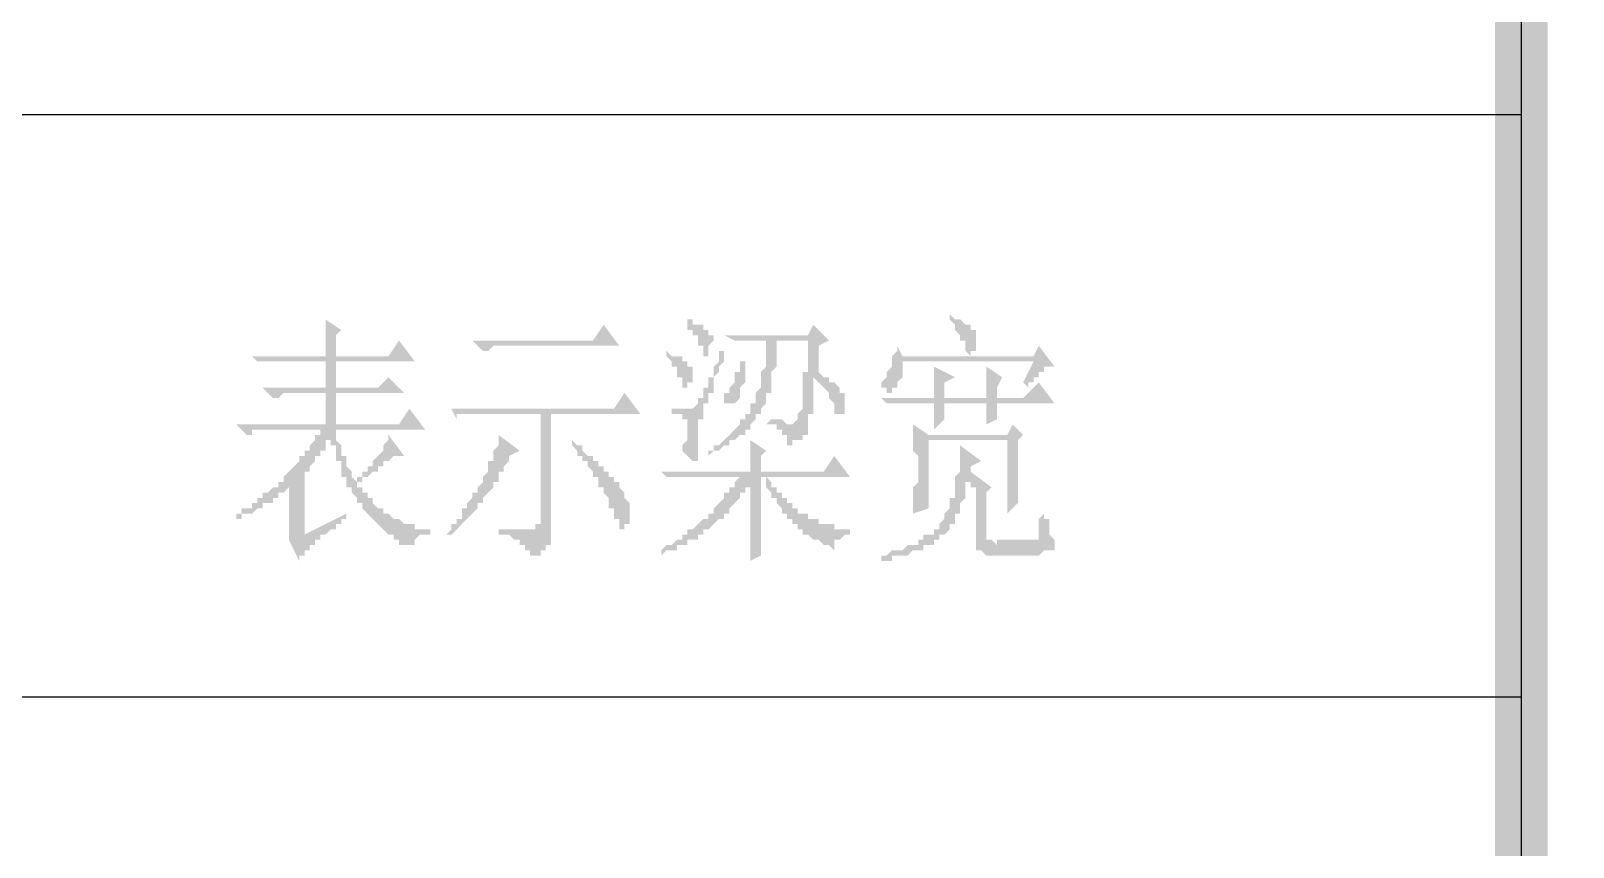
# Model space of a CAD drawing. Header units: inches. Extents: x 11 to 286, y 6 to 196.
# Drawn here: x 242.49 to 254.94, y 45.75 to 52.34 of the extents above; entities that cross this region are included whole.
import ezdxf

# ---------------------------------------------------------------- set-up
doc = ezdxf.new("R2010")
doc.units = ezdxf.units.IN
doc.header["$MEASUREMENT"] = 0
doc.layers.add('PDF_几何图形', color=7, linetype='Continuous')
doc.layers.add('PDF_实体填充', color=7, linetype='Continuous', true_color=0xffffff)

msp = doc.modelspace()

# ---------------------------------------------------------------- hatches: boundary and pattern name
at = {"layer": 'PDF_实体填充', "transparency": 33554559}
h = msp.add_hatch(color=7, dxfattribs=at)
h.paths.add_polyline_path([(254.734, 9.031), (254.31, 9.454), (14.661, 9.031)], flags=0)
h.paths.add_polyline_path([(254.31, 9.454), (14.661, 9.031), (15.085, 9.454)], flags=0)
h.paths.add_polyline_path([(14.661, 9.031), (15.085, 9.454), (14.661, 191.445)], flags=0)
h.paths.add_polyline_path([(15.085, 9.454), (14.661, 191.445), (15.085, 191.022)], flags=0)
h.paths.add_polyline_path([(14.661, 191.445), (15.085, 191.022), (254.734, 191.445)], flags=0)
h.paths.add_polyline_path([(15.085, 191.022), (254.734, 191.445), (254.31, 191.022)], flags=0)
h.paths.add_polyline_path([(254.734, 191.445), (254.31, 191.022), (254.734, 9.031)], flags=0)
h.paths.add_polyline_path([(254.31, 191.022), (254.734, 9.031), (254.31, 9.454), (254.31, 191.022)], flags=0)
h = msp.add_hatch(color=7, dxfattribs=at)
h.paths.add_polyline_path([(254.31, 191.445), (254.734, 191.022), (282.716, 191.445)], flags=0)
h.paths.add_polyline_path([(254.734, 191.022), (282.716, 191.445), (282.335, 191.022)], flags=0)
h.paths.add_polyline_path([(282.716, 191.445), (282.335, 191.022), (282.716, 9.031)], flags=0)
h.paths.add_polyline_path([(282.335, 191.022), (282.716, 9.031), (282.335, 9.454)], flags=0)
h.paths.add_polyline_path([(282.716, 9.031), (282.335, 9.454), (254.31, 9.031)], flags=0)
h.paths.add_polyline_path([(282.335, 9.454), (254.31, 9.031), (254.734, 9.454)], flags=0)
h.paths.add_polyline_path([(254.31, 9.031), (254.734, 9.454), (254.31, 191.445)], flags=0)
h.paths.add_polyline_path([(254.734, 9.454), (254.31, 191.445), (254.734, 191.022), (254.734, 9.454)], flags=0)
h = msp.add_hatch(color=7, dxfattribs=at)
h.paths.add_polyline_path([(250.289, 49.332), (250.289, 49.29), (250.289, 49.29), (250.289, 49.29), (250.289, 49.248), (250.289, 49.205), (250.289, 49.205), (250.289, 49.205), (250.204, 49.163), (250.204, 49.332), (249.865, 49.332), (249.865, 49.205), (249.781, 49.121), (249.781, 49.163), (249.781, 49.205), (249.781, 49.205), (249.781, 49.248), (249.781, 49.29), (249.781, 49.29), (249.781, 49.29), (249.781, 49.332), (249.781, 49.332), (249.527, 49.332), (249.4, 49.332), (249.357, 49.375), (249.781, 49.375), (249.781, 49.417), (249.781, 49.417), (249.781, 49.459), (249.781, 49.502), (249.781, 49.502), (249.781, 49.544), (249.781, 49.544), (249.781, 49.544), (249.781, 49.586), (249.781, 49.586), (249.781, 49.629), (249.781, 49.629), (249.95, 49.544), (249.865, 49.502), (249.865, 49.375), (250.204, 49.375), (250.204, 49.417), (250.204, 49.417), (250.204, 49.459), (250.204, 49.459), (250.204, 49.502), (250.204, 49.502), (250.204, 49.544), (250.204, 49.544), (250.204, 49.586), (250.204, 49.586), (250.204, 49.629), (250.331, 49.544), (250.289, 49.459), (250.289, 49.375), (250.5, 49.375), (250.627, 49.502), (250.754, 49.332), (250.289, 49.332)], flags=0)
h.paths.add_polyline_path([(249.992, 48.994), (250.162, 48.867), (250.077, 48.824), (250.077, 48.824), (250.077, 48.782), (250.077, 48.782), (250.077, 48.74), (250.077, 48.74), (250.077, 48.697), (250.035, 48.697), (250.035, 48.655), (250.035, 48.655), (250.035, 48.613), (250.035, 48.613), (250.035, 48.57), (250.035, 48.57), (249.992, 48.528), (249.992, 48.528), (249.992, 48.486), (249.992, 48.486), (249.992, 48.486), (249.992, 48.443), (249.95, 48.443), (249.95, 48.401), (249.95, 48.401), (249.95, 48.401), (249.95, 48.359), (249.908, 48.359), (249.908, 48.316), (249.908, 48.316), (249.908, 48.316), (249.865, 48.274), (249.865, 48.274), (249.865, 48.274), (249.823, 48.274), (249.823, 48.232), (249.823, 48.232), (249.781, 48.232), (249.781, 48.232), (249.781, 48.232), (249.781, 48.189), (249.738, 48.189), (249.738, 48.189), (249.738, 48.189), (249.696, 48.189), (249.696, 48.189), (249.696, 48.147), (249.654, 48.147), (249.654, 48.147), (249.654, 48.147), (249.611, 48.147), (249.611, 48.147), (249.611, 48.147), (249.569, 48.105), (249.569, 48.105), (249.527, 48.105), (249.527, 48.105), (249.484, 48.105), (249.484, 48.105), (249.484, 48.105), (249.442, 48.105), (249.442, 48.062), (249.4, 48.062), (249.4, 48.062), (249.357, 48.062), (249.357, 48.062), (249.357, 48.105), (249.357, 48.105), (249.4, 48.105), (249.4, 48.105), (249.442, 48.147), (249.442, 48.147), (249.484, 48.147), (249.484, 48.147), (249.527, 48.147), (249.527, 48.147), (249.569, 48.189), (249.569, 48.189), (249.569, 48.189), (249.611, 48.189), (249.611, 48.189), (249.654, 48.189), (249.654, 48.232), (249.654, 48.232), (249.696, 48.232), (249.696, 48.232), (249.696, 48.232), (249.696, 48.274), (249.738, 48.274), (249.738, 48.274), (249.738, 48.274), (249.738, 48.274), (249.781, 48.274), (249.781, 48.274), (249.781, 48.316), (249.781, 48.316), (249.823, 48.316), (249.823, 48.359), (249.823, 48.359), (249.823, 48.359), (249.865, 48.401), (249.865, 48.401), (249.865, 48.443), (249.865, 48.443), (249.865, 48.443), (249.908, 48.486), (249.908, 48.486), (249.908, 48.528), (249.908, 48.528), (249.908, 48.57), (249.95, 48.57), (249.95, 48.613), (249.95, 48.613), (249.95, 48.655), (249.95, 48.655), (249.95, 48.697), (249.95, 48.697), (249.95, 48.74), (249.95, 48.74), (249.992, 48.782), (249.992, 48.782), (249.992, 48.824), (249.992, 48.824), (249.992, 48.867), (249.992, 48.867), (249.992, 48.909), (249.992, 48.909), (249.992, 48.951), (249.992, 48.951), (249.992, 48.951), (249.992, 48.994), (249.992, 48.994)], flags=0)
h.paths.add_polyline_path([(250.246, 48.105), (250.246, 48.105), (250.204, 48.105), (250.204, 48.105), (250.204, 48.105), (250.162, 48.147), (250.162, 48.147), (250.162, 48.147), (250.119, 48.147), (250.119, 48.147), (250.119, 48.189), (250.119, 48.189), (250.119, 48.189), (250.119, 48.232), (250.119, 48.232), (250.119, 48.274), (250.119, 48.274), (250.119, 48.528), (250.119, 48.528), (250.119, 48.57), (250.119, 48.57), (250.119, 48.613), (250.119, 48.613), (250.119, 48.655), (250.077, 48.655), (250.077, 48.697), (250.077, 48.697), (250.077, 48.74), (250.077, 48.74), (250.077, 48.782), (250.246, 48.655), (250.204, 48.613), (250.204, 48.316), (250.204, 48.274), (250.204, 48.274), (250.204, 48.274), (250.204, 48.232), (250.204, 48.232), (250.204, 48.232), (250.246, 48.232), (250.246, 48.232), (250.246, 48.232), (250.289, 48.189), (250.289, 48.232), (250.543, 48.232), (250.585, 48.232), (250.585, 48.232), (250.585, 48.232), (250.627, 48.232), (250.627, 48.232), (250.627, 48.274), (250.627, 48.274), (250.627, 48.274), (250.627, 48.274), (250.627, 48.316), (250.627, 48.316), (250.627, 48.316), (250.627, 48.359), (250.627, 48.359), (250.627, 48.401), (250.67, 48.443), (250.67, 48.443), (250.67, 48.486), (250.67, 48.528), (250.67, 48.528), (250.67, 48.57), (250.67, 48.57), (250.67, 48.528), (250.67, 48.528), (250.67, 48.486), (250.67, 48.486), (250.67, 48.443), (250.67, 48.443), (250.67, 48.401), (250.712, 48.401), (250.712, 48.359), (250.712, 48.359), (250.712, 48.316), (250.712, 48.316), (250.712, 48.274), (250.712, 48.274), (250.712, 48.274), (250.754, 48.232), (250.754, 48.232), (250.754, 48.232), (250.754, 48.232), (250.754, 48.232), (250.754, 48.189), (250.754, 48.189), (250.754, 48.189), (250.754, 48.147), (250.712, 48.147), (250.712, 48.147), (250.712, 48.147), (250.67, 48.147), (250.67, 48.147), (250.627, 48.105), (250.627, 48.105), (250.585, 48.105), (250.585, 48.105), (250.246, 48.105)], flags=0)
h.paths.add_polyline_path([(249.611, 48.443), (249.611, 48.443), (249.611, 48.486), (249.611, 48.486), (249.611, 48.528), (249.611, 48.57), (249.611, 48.57), (249.611, 48.613), (249.611, 48.613), (249.611, 48.655), (249.611, 48.655), (249.654, 48.697), (249.654, 48.697), (249.654, 48.74), (249.654, 48.74), (249.654, 48.782), (249.654, 48.782), (249.654, 48.782), (249.654, 48.782), (249.654, 48.824), (249.654, 48.824), (249.654, 48.867), (249.654, 48.867), (249.654, 48.909), (249.654, 48.909), (249.611, 48.951), (249.611, 48.951), (249.611, 48.994), (249.611, 48.994), (249.611, 49.036), (249.611, 49.036), (249.611, 49.078), (249.611, 49.078), (249.611, 49.121), (249.611, 49.163), (249.611, 49.163), (249.738, 49.078), (250.373, 49.078), (250.416, 49.163), (250.5, 49.078), (250.458, 49.036), (250.458, 48.994), (250.458, 48.951), (250.458, 48.909), (250.458, 48.867), (250.458, 48.867), (250.458, 48.824), (250.458, 48.782), (250.458, 48.782), (250.458, 48.74), (250.458, 48.74), (250.458, 48.697), (250.458, 48.697), (250.458, 48.655), (250.458, 48.655), (250.458, 48.613), (250.458, 48.613), (250.458, 48.613), (250.458, 48.57), (250.458, 48.57), (250.458, 48.57), (250.458, 48.528), (250.458, 48.528), (250.458, 48.528), (250.373, 48.443), (250.373, 49.036), (249.738, 49.036), (249.738, 48.486), (249.611, 48.443)], flags=0)
h.paths.add_polyline_path([(249.908, 50.01), (249.908, 50.052), (249.95, 50.01), (249.95, 50.01), (249.992, 50.01), (249.992, 50.01), (249.992, 50.01), (250.035, 49.967), (250.035, 49.967), (250.035, 49.967), (250.077, 49.967), (250.077, 49.967), (250.077, 49.925), (250.077, 49.925), (250.119, 49.925), (250.119, 49.883), (250.119, 49.883), (250.119, 49.84), (250.119, 49.84), (250.119, 49.84), (250.119, 49.798), (250.119, 49.798), (250.119, 49.756), (250.119, 49.756), (250.077, 49.756), (250.077, 49.713), (250.077, 49.713), (250.077, 49.713), (250.077, 49.713), (250.035, 49.756), (250.035, 49.756), (250.035, 49.798), (250.035, 49.798), (250.035, 49.798), (250.035, 49.84), (250.035, 49.84), (249.992, 49.84), (249.992, 49.883), (249.992, 49.883), (249.992, 49.883), (249.95, 49.925), (249.95, 49.925), (249.95, 49.967), (249.95, 49.967), (249.908, 50.01), (249.908, 50.01), (249.908, 50.01), (249.908, 50.01)], flags=0)
h.paths.add_polyline_path([(250.5, 49.502), (250.585, 49.671), (249.527, 49.671), (249.527, 49.629), (249.527, 49.629), (249.527, 49.586), (249.527, 49.544), (249.527, 49.544), (249.527, 49.544), (249.484, 49.502), (249.484, 49.502), (249.484, 49.502), (249.484, 49.459), (249.484, 49.459), (249.442, 49.459), (249.442, 49.417), (249.442, 49.417), (249.4, 49.417), (249.4, 49.459), (249.357, 49.459), (249.357, 49.459), (249.357, 49.459), (249.357, 49.459), (249.357, 49.502), (249.357, 49.502), (249.4, 49.544), (249.4, 49.544), (249.4, 49.544), (249.4, 49.544), (249.4, 49.586), (249.4, 49.586), (249.442, 49.629), (249.442, 49.629), (249.442, 49.629), (249.442, 49.671), (249.442, 49.671), (249.442, 49.713), (249.442, 49.713), (249.484, 49.756), (249.484, 49.798), (249.484, 49.798), (249.484, 49.798), (249.484, 49.798), (249.527, 49.713), (250.585, 49.713), (250.627, 49.798), (250.754, 49.629), (250.754, 49.629), (250.754, 49.629), (250.712, 49.629), (250.712, 49.629), (250.712, 49.629), (250.67, 49.629), (250.67, 49.629), (250.67, 49.586), (250.627, 49.586), (250.627, 49.586), (250.627, 49.544), (250.585, 49.544), (250.585, 49.544), (250.585, 49.502), (250.543, 49.502), (250.543, 49.459), (250.5, 49.502), (250.5, 49.502)], flags=0)
msp.add_hatch(color=7, dxfattribs=at).paths.add_polyline_path([(244.701, 48.274), (245.039, 48.443), (245.039, 48.401), (244.997, 48.401), (244.997, 48.359), (244.955, 48.359), (244.955, 48.316), (244.912, 48.316), (244.87, 48.274), (244.828, 48.274), (244.828, 48.232), (244.785, 48.232), (244.785, 48.189), (244.743, 48.189), (244.743, 48.147), (244.701, 48.147), (244.701, 48.105), (244.658, 48.105), (244.658, 48.062), (244.574, 48.232), (244.574, 48.274), (244.574, 48.316), (244.574, 48.359), (244.574, 48.655), (244.531, 48.613), (244.489, 48.613), (244.489, 48.57), (244.447, 48.57), (244.447, 48.528), (244.404, 48.528), (244.362, 48.528), (244.362, 48.486), (244.32, 48.486), (244.277, 48.443), (244.235, 48.443), (244.193, 48.443), (244.193, 48.401), (244.15, 48.401), (244.15, 48.443), (244.193, 48.443), (244.193, 48.486), (244.235, 48.486), (244.277, 48.486), (244.277, 48.528), (244.32, 48.528), (244.32, 48.57), (244.362, 48.57), (244.362, 48.613), (244.404, 48.613), (244.447, 48.655), (244.489, 48.655), (244.489, 48.697), (244.531, 48.697), (244.531, 48.74), (244.574, 48.782), (244.616, 48.824), (244.658, 48.867), (244.658, 48.909), (244.701, 48.909), (244.701, 48.951), (244.743, 48.951), (244.743, 48.994), (244.785, 49.036), (244.785, 49.078), (244.828, 49.078), (244.828, 49.121), (244.404, 49.121), (244.362, 49.121), (244.32, 49.121), (244.277, 49.121), (244.277, 49.078), (244.235, 49.078), (244.15, 49.163), (244.87, 49.163), (244.87, 49.417), (244.616, 49.417), (244.574, 49.417), (244.531, 49.417), (244.489, 49.375), (244.447, 49.375), (244.362, 49.459), (244.87, 49.459), (244.87, 49.671), (244.489, 49.671), (244.447, 49.671), (244.404, 49.671), (244.362, 49.671), (244.32, 49.671), (244.277, 49.713), (244.87, 49.713), (244.87, 49.756), (244.87, 49.798), (244.87, 49.84), (244.87, 49.883), (244.87, 49.925), (244.87, 49.967), (244.87, 50.01), (244.997, 49.925), (244.955, 49.883), (244.955, 49.713), (245.378, 49.713), (245.463, 49.84), (245.59, 49.671), (244.955, 49.671), (244.955, 49.459), (245.293, 49.459), (245.378, 49.544), (245.505, 49.417), (244.955, 49.417), (244.955, 49.163), (245.463, 49.163), (245.547, 49.29), (245.674, 49.121), (244.955, 49.121), (244.955, 49.078), (244.955, 49.036), (244.997, 48.994), (244.997, 48.951), (244.997, 48.909), (245.039, 48.909), (245.039, 48.867), (245.039, 48.824), (245.082, 48.782), (245.082, 48.74), (245.124, 48.697), (245.124, 48.74), (245.166, 48.74), (245.166, 48.782), (245.209, 48.782), (245.209, 48.824), (245.251, 48.824), (245.251, 48.867), (245.293, 48.909), (245.336, 48.951), (245.336, 48.994), (245.378, 49.036), (245.378, 49.078), (245.505, 48.909), (245.42, 48.909), (245.378, 48.867), (245.336, 48.867), (245.336, 48.824), (245.293, 48.824), (245.293, 48.782), (245.251, 48.782), (245.209, 48.74), (245.166, 48.74), (245.166, 48.697), (245.124, 48.697), (245.124, 48.655), (245.166, 48.655), (245.166, 48.613), (245.209, 48.613), (245.209, 48.57), (245.251, 48.57), (245.251, 48.528), (245.293, 48.486), (245.336, 48.486), (245.336, 48.443), (245.378, 48.443), (245.42, 48.401), (245.463, 48.401), (245.505, 48.359), (245.547, 48.359), (245.59, 48.359), (245.59, 48.316), (245.632, 48.316), (245.674, 48.316), (245.717, 48.316), (245.717, 48.274), (245.674, 48.274), (245.632, 48.274), (245.59, 48.232), (245.59, 48.189), (245.547, 48.189), (245.505, 48.189), (245.463, 48.189), (245.463, 48.232), (245.42, 48.232), (245.42, 48.274), (245.378, 48.274), (245.336, 48.316), (245.293, 48.359), (245.251, 48.401), (245.209, 48.443), (245.166, 48.486), (245.166, 48.528), (245.124, 48.528), (245.124, 48.57), (245.082, 48.613), (245.082, 48.655), (245.039, 48.655), (245.039, 48.697), (245.039, 48.74), (244.997, 48.74), (244.997, 48.782), (244.997, 48.824), (244.997, 48.867), (244.955, 48.867), (244.955, 48.909), (244.955, 48.951), (244.955, 48.994), (244.912, 48.994), (244.912, 49.036), (244.912, 49.078), (244.912, 49.036), (244.87, 49.036), (244.87, 48.994), (244.87, 48.951), (244.828, 48.951), (244.828, 48.909), (244.785, 48.909), (244.785, 48.867), (244.743, 48.824), (244.743, 48.782), (244.701, 48.782)], flags=0)
h = msp.add_hatch(color=7, dxfattribs=at)
h.paths.add_polyline_path([(246.055, 49.84), (247.029, 49.84), (247.114, 49.967), (247.241, 49.798), (246.309, 49.798), (246.267, 49.798), (246.267, 49.798), (246.225, 49.798), (246.225, 49.798), (246.225, 49.798), (246.182, 49.756), (246.182, 49.756), (246.14, 49.756), (246.14, 49.756), (246.14, 49.756), (246.055, 49.84)], flags=0)
h.paths.add_polyline_path([(245.886, 49.29), (247.198, 49.29), (247.283, 49.417), (247.41, 49.248), (246.69, 49.248), (246.69, 48.316), (246.69, 48.316), (246.69, 48.274), (246.69, 48.274), (246.69, 48.232), (246.69, 48.232), (246.69, 48.232), (246.69, 48.189), (246.648, 48.189), (246.648, 48.189), (246.648, 48.147), (246.648, 48.147), (246.606, 48.147), (246.606, 48.105), (246.606, 48.105), (246.563, 48.105), (246.563, 48.105), (246.521, 48.105), (246.521, 48.062), (246.521, 48.062), (246.521, 48.105), (246.521, 48.105), (246.521, 48.105), (246.521, 48.147), (246.479, 48.147), (246.479, 48.147), (246.479, 48.189), (246.479, 48.189), (246.479, 48.189), (246.436, 48.189), (246.436, 48.232), (246.436, 48.232), (246.394, 48.232), (246.394, 48.232), (246.352, 48.274), (246.352, 48.274), (246.309, 48.274), (246.309, 48.274), (246.267, 48.274), (246.267, 48.316), (246.309, 48.316), (246.352, 48.316), (246.352, 48.316), (246.394, 48.316), (246.394, 48.316), (246.436, 48.316), (246.436, 48.316), (246.436, 48.316), (246.479, 48.316), (246.479, 48.316), (246.479, 48.316), (246.521, 48.316), (246.521, 48.316), (246.521, 48.316), (246.521, 48.316), (246.563, 48.316), (246.563, 48.316), (246.563, 48.316), (246.563, 48.359), (246.606, 48.359), (246.606, 48.401), (246.606, 48.401), (246.606, 48.401), (246.606, 49.248), (246.098, 49.248), (246.055, 49.248), (246.055, 49.248), (246.013, 49.248), (246.013, 49.248), (246.013, 49.248), (245.971, 49.248), (245.971, 49.248), (245.928, 49.248), (245.928, 49.205), (245.928, 49.205), (245.886, 49.29)], flags=0)
h.paths.add_polyline_path([(246.267, 49.078), (246.436, 48.951), (246.352, 48.909), (246.352, 48.909), (246.352, 48.867), (246.352, 48.867), (246.309, 48.824), (246.309, 48.824), (246.309, 48.824), (246.309, 48.782), (246.267, 48.782), (246.267, 48.74), (246.267, 48.74), (246.267, 48.697), (246.225, 48.697), (246.225, 48.697), (246.225, 48.655), (246.225, 48.655), (246.182, 48.613), (246.182, 48.613), (246.182, 48.613), (246.14, 48.57), (246.14, 48.57), (246.14, 48.57), (246.14, 48.528), (246.098, 48.528), (246.098, 48.528), (246.098, 48.486), (246.098, 48.486), (246.055, 48.443), (246.055, 48.443), (246.055, 48.443), (246.013, 48.401), (246.013, 48.401), (246.013, 48.401), (246.013, 48.401), (245.971, 48.359), (245.971, 48.359), (245.971, 48.359), (245.928, 48.316), (245.928, 48.316), (245.928, 48.316), (245.886, 48.274), (245.886, 48.274), (245.886, 48.274), (245.886, 48.274), (245.844, 48.274), (245.886, 48.316), (245.886, 48.316), (245.886, 48.359), (245.928, 48.359), (245.928, 48.359), (245.928, 48.401), (245.928, 48.401), (245.971, 48.401), (245.971, 48.443), (245.971, 48.443), (245.971, 48.486), (246.013, 48.486), (246.013, 48.486), (246.013, 48.528), (246.013, 48.528), (246.055, 48.57), (246.055, 48.57), (246.055, 48.57), (246.055, 48.613), (246.098, 48.613), (246.098, 48.655), (246.098, 48.655), (246.098, 48.655), (246.14, 48.697), (246.14, 48.697), (246.14, 48.74), (246.14, 48.74), (246.14, 48.74), (246.182, 48.782), (246.182, 48.782), (246.182, 48.824), (246.182, 48.824), (246.182, 48.867), (246.225, 48.867), (246.225, 48.909), (246.225, 48.909), (246.225, 48.909), (246.225, 48.951), (246.225, 48.951), (246.267, 48.994), (246.267, 48.994), (246.267, 49.036), (246.267, 49.036), (246.267, 49.078), (246.267, 49.078), (246.267, 49.078)], flags=0)
h.paths.add_polyline_path([(246.86, 49.036), (246.902, 48.994), (246.902, 48.994), (246.944, 48.994), (246.944, 48.951), (246.944, 48.951), (246.987, 48.909), (246.987, 48.909), (247.029, 48.909), (247.029, 48.867), (247.029, 48.867), (247.071, 48.867), (247.071, 48.824), (247.071, 48.824), (247.114, 48.824), (247.114, 48.782), (247.114, 48.782), (247.156, 48.782), (247.156, 48.782), (247.156, 48.74), (247.156, 48.74), (247.198, 48.74), (247.198, 48.74), (247.198, 48.697), (247.198, 48.697), (247.198, 48.697), (247.241, 48.697), (247.241, 48.697), (247.241, 48.655), (247.241, 48.655), (247.283, 48.613), (247.283, 48.613), (247.283, 48.57), (247.283, 48.57), (247.325, 48.528), (247.325, 48.528), (247.325, 48.528), (247.325, 48.486), (247.325, 48.486), (247.325, 48.486), (247.325, 48.443), (247.325, 48.443), (247.325, 48.401), (247.325, 48.401), (247.325, 48.359), (247.283, 48.359), (247.283, 48.316), (247.283, 48.316), (247.283, 48.316), (247.241, 48.316), (247.241, 48.359), (247.241, 48.359), (247.241, 48.359), (247.241, 48.401), (247.198, 48.401), (247.198, 48.443), (247.198, 48.443), (247.198, 48.486), (247.198, 48.486), (247.156, 48.486), (247.156, 48.528), (247.156, 48.528), (247.156, 48.57), (247.156, 48.57), (247.114, 48.613), (247.114, 48.613), (247.114, 48.655), (247.114, 48.655), (247.071, 48.655), (247.071, 48.697), (247.071, 48.697), (247.071, 48.697), (247.071, 48.74), (247.029, 48.74), (247.029, 48.74), (247.029, 48.782), (247.029, 48.782), (246.987, 48.824), (246.987, 48.824), (246.987, 48.824), (246.987, 48.867), (246.944, 48.867), (246.944, 48.867), (246.944, 48.909), (246.902, 48.909), (246.902, 48.951), (246.902, 48.951), (246.86, 48.994), (246.86, 48.994), (246.86, 48.994), (246.86, 49.036), (246.86, 49.036)], flags=0)
h = msp.add_hatch(color=7, dxfattribs=at)
h.paths.add_polyline_path([(248.257, 49.671), (248.257, 49.629), (248.257, 49.586), (248.257, 49.586), (248.257, 49.544), (248.257, 49.544), (248.257, 49.502), (248.257, 49.502), (248.214, 49.459), (248.214, 49.459), (248.214, 49.417), (248.214, 49.417), (248.214, 49.417), (248.214, 49.417), (248.214, 49.375), (248.214, 49.375), (248.172, 49.332), (248.172, 49.332), (248.172, 49.332), (248.13, 49.332), (248.13, 49.332), (248.13, 49.332), (248.087, 49.332), (248.087, 49.332), (248.087, 49.375), (248.087, 49.375), (248.087, 49.375), (248.087, 49.417), (248.13, 49.417), (248.13, 49.459), (248.13, 49.459), (248.13, 49.459), (248.172, 49.502), (248.172, 49.502), (248.172, 49.502), (248.172, 49.544), (248.172, 49.544), (248.172, 49.586), (248.214, 49.586), (248.214, 49.629), (248.214, 49.629), (248.214, 49.671), (248.257, 49.671)], flags=0)
h.paths.add_polyline_path([(247.791, 49.967), (247.791, 50.01), (247.833, 50.01), (247.833, 49.967), (247.876, 49.967), (247.876, 49.967), (247.876, 49.967), (247.918, 49.967), (247.918, 49.925), (247.918, 49.925), (247.96, 49.925), (247.96, 49.925), (247.96, 49.925), (247.96, 49.925), (247.96, 49.883), (248.003, 49.883), (248.003, 49.84), (248.003, 49.84), (248.003, 49.84), (247.96, 49.798), (247.96, 49.798), (247.96, 49.756), (247.96, 49.756), (247.96, 49.713), (247.96, 49.713), (247.918, 49.713), (247.918, 49.756), (247.918, 49.756), (247.918, 49.798), (247.918, 49.798), (247.876, 49.798), (247.876, 49.84), (247.876, 49.84), (247.876, 49.84), (247.876, 49.883), (247.833, 49.883), (247.833, 49.883), (247.833, 49.925), (247.791, 49.925), (247.791, 49.967), (247.791, 49.967), (247.791, 49.967), (247.791, 49.967)], flags=0)
h.paths.add_polyline_path([(248.087, 49.756), (248.087, 49.713), (248.087, 49.713), (248.087, 49.671), (248.045, 49.629), (248.045, 49.586), (248.045, 49.586), (248.003, 49.544), (248.003, 49.502), (248.003, 49.502), (248.003, 49.459), (248.003, 49.417), (247.96, 49.417), (247.96, 49.375), (247.96, 49.375), (247.96, 49.332), (247.96, 49.332), (247.918, 49.332), (247.918, 49.29), (247.918, 49.29), (247.918, 49.248), (247.918, 49.248), (247.918, 49.248), (247.918, 49.248), (247.918, 49.205), (247.918, 49.205), (247.918, 49.205), (247.876, 49.205), (247.876, 49.205), (247.876, 49.163), (247.876, 49.163), (247.876, 49.163), (247.876, 49.163), (247.876, 49.121), (247.876, 49.121), (247.876, 49.078), (247.876, 49.078), (247.876, 49.036), (247.876, 49.036), (247.876, 48.994), (247.876, 48.951), (247.876, 48.951), (247.876, 48.909), (247.876, 48.909), (247.876, 48.867), (247.876, 48.867), (247.833, 48.867), (247.833, 48.867), (247.833, 48.867), (247.833, 48.867), (247.791, 48.909), (247.791, 48.909), (247.791, 48.909), (247.749, 48.951), (247.749, 48.951), (247.749, 48.951), (247.749, 48.994), (247.749, 48.994), (247.791, 49.036), (247.791, 49.036), (247.791, 49.036), (247.791, 49.078), (247.791, 49.078), (247.791, 49.121), (247.791, 49.121), (247.791, 49.121), (247.791, 49.163), (247.791, 49.163), (247.791, 49.205), (247.791, 49.205), (247.791, 49.205), (247.749, 49.205), (247.749, 49.205), (247.749, 49.248), (247.706, 49.248), (247.706, 49.248), (247.664, 49.248), (247.664, 49.29), (247.706, 49.29), (247.706, 49.29), (247.706, 49.29), (247.749, 49.29), (247.749, 49.29), (247.791, 49.29), (247.791, 49.29), (247.791, 49.29), (247.833, 49.29), (247.833, 49.29), (247.833, 49.29), (247.876, 49.332), (247.876, 49.332), (247.876, 49.332), (247.876, 49.332), (247.876, 49.332), (247.876, 49.332), (247.876, 49.375), (247.876, 49.375), (247.918, 49.375), (247.918, 49.417), (247.918, 49.417), (247.918, 49.417), (247.918, 49.459), (247.96, 49.459), (247.96, 49.502), (247.96, 49.502), (247.96, 49.544), (248.003, 49.544), (248.003, 49.586), (248.003, 49.629), (248.003, 49.629), (248.045, 49.671), (248.045, 49.713), (248.045, 49.756), (248.087, 49.756), (248.087, 49.756)], flags=0)
h.paths.add_polyline_path([(248.849, 49.798), (248.849, 49.586), (248.849, 49.586), (248.892, 49.544), (248.892, 49.544), (248.934, 49.544), (248.934, 49.502), (248.934, 49.502), (248.976, 49.502), (248.976, 49.502), (248.976, 49.502), (249.019, 49.459), (249.019, 49.459), (249.019, 49.459), (249.019, 49.459), (249.019, 49.417), (249.061, 49.417), (249.061, 49.417), (249.061, 49.375), (249.061, 49.375), (249.061, 49.332), (249.061, 49.332), (249.061, 49.332), (249.061, 49.29), (249.061, 49.29), (249.061, 49.29), (249.061, 49.248), (249.019, 49.248), (249.019, 49.205), (249.019, 49.205), (249.019, 49.205), (249.019, 49.248), (248.976, 49.248), (248.976, 49.29), (248.976, 49.29), (248.976, 49.29), (248.976, 49.332), (248.976, 49.332), (248.934, 49.375), (248.934, 49.375), (248.934, 49.375), (248.934, 49.417), (248.934, 49.417), (248.892, 49.459), (248.892, 49.459), (248.892, 49.459), (248.849, 49.502), (248.849, 49.502), (248.849, 49.502), (248.807, 49.544), (248.807, 49.544), (248.807, 49.502), (248.807, 49.459), (248.807, 49.459), (248.807, 49.417), (248.807, 49.375), (248.807, 49.375), (248.807, 49.332), (248.807, 49.29), (248.807, 49.29), (248.807, 49.248), (248.807, 49.248), (248.765, 49.248), (248.765, 49.205), (248.765, 49.205), (248.765, 49.163), (248.765, 49.163), (248.765, 49.163), (248.765, 49.163), (248.765, 49.121), (248.765, 49.121), (248.765, 49.121), (248.765, 49.078), (248.722, 49.078), (248.722, 49.078), (248.722, 49.078), (248.722, 49.036), (248.68, 49.036), (248.68, 49.036), (248.638, 49.036), (248.638, 48.994), (248.638, 48.994), (248.595, 48.994), (248.595, 48.994), (248.595, 49.036), (248.595, 49.036), (248.595, 49.036), (248.595, 49.078), (248.595, 49.078), (248.553, 49.078), (248.553, 49.121), (248.553, 49.121), (248.511, 49.121), (248.511, 49.163), (248.511, 49.163), (248.468, 49.163), (248.468, 49.163), (248.426, 49.163), (248.468, 49.205), (248.468, 49.205), (248.511, 49.205), (248.511, 49.205), (248.553, 49.205), (248.553, 49.205), (248.553, 49.205), (248.595, 49.163), (248.595, 49.163), (248.595, 49.163), (248.638, 49.163), (248.638, 49.163), (248.638, 49.163), (248.68, 49.205), (248.68, 49.205), (248.68, 49.205), (248.68, 49.248), (248.68, 49.248), (248.68, 49.248), (248.722, 49.29), (248.722, 49.29), (248.722, 49.29), (248.722, 49.332), (248.722, 49.375), (248.722, 49.375), (248.722, 49.417), (248.722, 49.417), (248.722, 49.459), (248.722, 49.459), (248.722, 49.502), (248.722, 49.502), (248.722, 49.502), (248.722, 49.544), (248.722, 49.544), (248.722, 49.586), (248.765, 49.586), (248.765, 49.629), (248.765, 49.629), (248.765, 49.671), (248.765, 49.671), (248.765, 49.713), (248.765, 49.713), (248.765, 49.756), (248.765, 49.798), (248.765, 49.798), (248.765, 49.84), (248.765, 49.84), (248.511, 49.84), (248.511, 49.84), (248.511, 49.798), (248.511, 49.756), (248.511, 49.756), (248.511, 49.713), (248.511, 49.713), (248.511, 49.671), (248.511, 49.671), (248.511, 49.629), (248.511, 49.629), (248.468, 49.586), (248.468, 49.586), (248.468, 49.544), (248.468, 49.544), (248.468, 49.502), (248.468, 49.502), (248.468, 49.459), (248.468, 49.459), (248.468, 49.417), (248.426, 49.417), (248.426, 49.375), (248.426, 49.375), (248.426, 49.375), (248.426, 49.332), (248.426, 49.332), (248.384, 49.29), (248.384, 49.29), (248.384, 49.29), (248.384, 49.29), (248.384, 49.248), (248.384, 49.248), (248.341, 49.248), (248.341, 49.205), (248.341, 49.205), (248.341, 49.205), (248.299, 49.163), (248.299, 49.163), (248.299, 49.163), (248.299, 49.121), (248.257, 49.121), (248.257, 49.121), (248.257, 49.078), (248.214, 49.078), (248.214, 49.078), (248.214, 49.078), (248.172, 49.036), (248.172, 49.036), (248.172, 49.036), (248.13, 49.036), (248.13, 48.994), (248.13, 48.994), (248.087, 48.994), (248.087, 48.994), (248.045, 48.951), (248.045, 48.951), (248.045, 48.951), (248.003, 48.951), (248.003, 48.951), (247.96, 48.909), (247.96, 48.951), (248.003, 48.951), (248.003, 48.994), (248.003, 48.994), (248.045, 48.994), (248.045, 48.994), (248.087, 49.036), (248.087, 49.036), (248.087, 49.036), (248.13, 49.078), (248.13, 49.078), (248.13, 49.078), (248.172, 49.121), (248.172, 49.121), (248.172, 49.121), (248.214, 49.163), (248.214, 49.163), (248.214, 49.163), (248.214, 49.205), (248.257, 49.205), (248.257, 49.205), (248.257, 49.248), (248.257, 49.248), (248.299, 49.248), (248.299, 49.29), (248.299, 49.29), (248.299, 49.29), (248.299, 49.332), (248.299, 49.332), (248.341, 49.332), (248.341, 49.375), (248.341, 49.375), (248.341, 49.375), (248.341, 49.417), (248.341, 49.417), (248.384, 49.459), (248.384, 49.459), (248.384, 49.502), (248.384, 49.502), (248.384, 49.544), (248.384, 49.544), (248.384, 49.544), (248.384, 49.586), (248.384, 49.586), (248.426, 49.629), (248.426, 49.629), (248.426, 49.671), (248.426, 49.713), (248.426, 49.713), (248.426, 49.756), (248.426, 49.756), (248.426, 49.798), (248.426, 49.798), (248.426, 49.84), (248.426, 49.84), (248.214, 49.84), (248.172, 49.84), (248.087, 49.883), (248.765, 49.883), (248.807, 49.967), (248.934, 49.84), (248.849, 49.798)], flags=0)
h.paths.add_polyline_path([(248.384, 48.486), (248.384, 48.443), (248.384, 48.443), (248.384, 48.401), (248.384, 48.401), (248.384, 48.359), (248.384, 48.359), (248.384, 48.316), (248.384, 48.316), (248.384, 48.274), (248.384, 48.274), (248.384, 48.232), (248.384, 48.232), (248.384, 48.189), (248.384, 48.189), (248.384, 48.147), (248.384, 48.147), (248.384, 48.105), (248.299, 48.062), (248.299, 48.062), (248.299, 48.105), (248.299, 48.105), (248.299, 48.147), (248.299, 48.147), (248.299, 48.189), (248.299, 48.189), (248.299, 48.232), (248.299, 48.232), (248.299, 48.274), (248.299, 48.274), (248.299, 48.316), (248.299, 48.316), (248.299, 48.359), (248.299, 48.359), (248.299, 48.401), (248.299, 48.401), (248.299, 48.443), (248.299, 48.443), (248.299, 48.486), (248.299, 48.486), (248.299, 48.528), (248.299, 48.528), (248.299, 48.57), (248.299, 48.57), (248.299, 48.613), (248.299, 48.655), (248.299, 48.655), (248.299, 48.697), (248.299, 48.697), (248.299, 48.655), (248.257, 48.655), (248.257, 48.655), (248.257, 48.613), (248.257, 48.613), (248.214, 48.613), (248.214, 48.57), (248.214, 48.57), (248.214, 48.57), (248.172, 48.528), (248.172, 48.528), (248.172, 48.528), (248.13, 48.486), (248.13, 48.486), (248.13, 48.486), (248.13, 48.443), (248.087, 48.443), (248.087, 48.443), (248.087, 48.401), (248.045, 48.401), (248.045, 48.401), (248.045, 48.401), (248.003, 48.359), (248.003, 48.359), (248.003, 48.359), (247.96, 48.316), (247.96, 48.316), (247.96, 48.316), (247.918, 48.316), (247.918, 48.274), (247.918, 48.274), (247.876, 48.274), (247.876, 48.274), (247.876, 48.232), (247.833, 48.232), (247.833, 48.232), (247.833, 48.232), (247.791, 48.232), (247.791, 48.189), (247.749, 48.189), (247.749, 48.189), (247.749, 48.189), (247.706, 48.189), (247.706, 48.147), (247.664, 48.147), (247.664, 48.147), (247.664, 48.147), (247.622, 48.147), (247.622, 48.147), (247.579, 48.105), (247.579, 48.105), (247.579, 48.105), (247.579, 48.147), (247.579, 48.147), (247.579, 48.147), (247.622, 48.189), (247.622, 48.189), (247.664, 48.189), (247.664, 48.189), (247.664, 48.189), (247.706, 48.232), (247.706, 48.232), (247.706, 48.232), (247.749, 48.232), (247.749, 48.274), (247.749, 48.274), (247.791, 48.274), (247.791, 48.274), (247.791, 48.316), (247.833, 48.316), (247.833, 48.316), (247.833, 48.316), (247.876, 48.359), (247.876, 48.359), (247.876, 48.359), (247.918, 48.401), (247.918, 48.401), (247.918, 48.401), (247.96, 48.401), (247.96, 48.443), (247.96, 48.443), (248.003, 48.443), (248.003, 48.486), (248.003, 48.486), (248.003, 48.486), (248.045, 48.528), (248.045, 48.528), (248.045, 48.528), (248.087, 48.57), (248.087, 48.57), (248.087, 48.57), (248.087, 48.613), (248.13, 48.613), (248.13, 48.655), (248.13, 48.655), (248.172, 48.655), (248.172, 48.697), (248.172, 48.697), (248.172, 48.697), (248.214, 48.74), (248.214, 48.74), (247.791, 48.74), (247.749, 48.74), (247.749, 48.74), (247.706, 48.74), (247.706, 48.74), (247.706, 48.74), (247.664, 48.74), (247.664, 48.74), (247.622, 48.74), (247.622, 48.74), (247.622, 48.74), (247.579, 48.782), (248.299, 48.782), (248.299, 48.824), (248.299, 48.824), (248.299, 48.824), (248.299, 48.867), (248.299, 48.867), (248.299, 48.909), (248.299, 48.909), (248.299, 48.951), (248.299, 48.951), (248.299, 48.994), (248.299, 49.036), (248.299, 49.036), (248.299, 49.036), (248.426, 48.951), (248.384, 48.909), (248.384, 48.782), (248.892, 48.782), (248.976, 48.909), (249.103, 48.74), (248.426, 48.74), (248.426, 48.74), (248.468, 48.697), (248.468, 48.697), (248.468, 48.697), (248.468, 48.655), (248.511, 48.655), (248.511, 48.655), (248.511, 48.613), (248.511, 48.613), (248.553, 48.613), (248.553, 48.57), (248.553, 48.57), (248.553, 48.57), (248.595, 48.57), (248.595, 48.528), (248.595, 48.528), (248.595, 48.528), (248.638, 48.528), (248.638, 48.486), (248.638, 48.486), (248.68, 48.486), (248.68, 48.486), (248.68, 48.443), (248.722, 48.443), (248.722, 48.443), (248.722, 48.443), (248.765, 48.443), (248.765, 48.401), (248.807, 48.401), (248.807, 48.401), (248.807, 48.401), (248.849, 48.401), (248.849, 48.359), (248.849, 48.359), (248.892, 48.359), (248.892, 48.359), (248.934, 48.359), (248.934, 48.359), (248.934, 48.359), (248.976, 48.359), (248.976, 48.316), (249.019, 48.316), (249.019, 48.316), (249.061, 48.316), (249.061, 48.316), (249.103, 48.316), (249.103, 48.316), (249.103, 48.316), (249.103, 48.274), (249.103, 48.274), (249.061, 48.274), (249.061, 48.274), (249.061, 48.274), (249.019, 48.232), (249.019, 48.232), (249.019, 48.232), (248.976, 48.232), (248.976, 48.189), (248.976, 48.189), (248.976, 48.147), (248.976, 48.147), (248.934, 48.189), (248.934, 48.189), (248.934, 48.189), (248.892, 48.189), (248.892, 48.189), (248.849, 48.232), (248.849, 48.232), (248.849, 48.232), (248.807, 48.232), (248.807, 48.232), (248.765, 48.274), (248.765, 48.274), (248.765, 48.274), (248.722, 48.274), (248.722, 48.316), (248.722, 48.316), (248.68, 48.316), (248.68, 48.359), (248.68, 48.359), (248.638, 48.359), (248.638, 48.359), (248.638, 48.401), (248.595, 48.401), (248.595, 48.401), (248.595, 48.443), (248.595, 48.443), (248.553, 48.443), (248.553, 48.486), (248.553, 48.486), (248.553, 48.486), (248.511, 48.528), (248.511, 48.528), (248.511, 48.528), (248.511, 48.57), (248.468, 48.57), (248.468, 48.57), (248.468, 48.613), (248.468, 48.613), (248.468, 48.613), (248.426, 48.655), (248.426, 48.655), (248.426, 48.697), (248.426, 48.697), (248.426, 48.697), (248.426, 48.74), (248.426, 48.74), (248.384, 48.74), (248.384, 48.486)], flags=0)
h.paths.add_polyline_path([(247.622, 49.713), (247.622, 49.756), (247.664, 49.713), (247.664, 49.713), (247.706, 49.713), (247.706, 49.713), (247.749, 49.713), (247.749, 49.671), (247.749, 49.671), (247.791, 49.671), (247.791, 49.671), (247.791, 49.671), (247.791, 49.629), (247.791, 49.629), (247.833, 49.629), (247.833, 49.586), (247.833, 49.586), (247.833, 49.586), (247.833, 49.544), (247.833, 49.544), (247.833, 49.502), (247.791, 49.502), (247.791, 49.459), (247.791, 49.459), (247.791, 49.459), (247.791, 49.459), (247.749, 49.459), (247.749, 49.502), (247.749, 49.502), (247.749, 49.544), (247.749, 49.544), (247.706, 49.544), (247.706, 49.586), (247.706, 49.586), (247.706, 49.629), (247.706, 49.629), (247.664, 49.629), (247.664, 49.671), (247.664, 49.671), (247.622, 49.713), (247.622, 49.713), (247.622, 49.713), (247.622, 49.713), (247.622, 49.713)], flags=0)

# ---------------------------------------------------------------- linework, layer by layer
at = {"layer": 'PDF_几何图形'}
for p, q in [((254.522, 51.661), (234.456, 51.661)), ((254.522, 46.962), (234.456, 46.962))]:
    msp.add_line(p, q, dxfattribs=at)
msp.add_lwpolyline([(14.873, 23.467), (254.522, 23.467), (254.522, 191.234), (14.873, 191.234)], close=True, dxfattribs=at)

doc.saveas('drawing.dxf')
